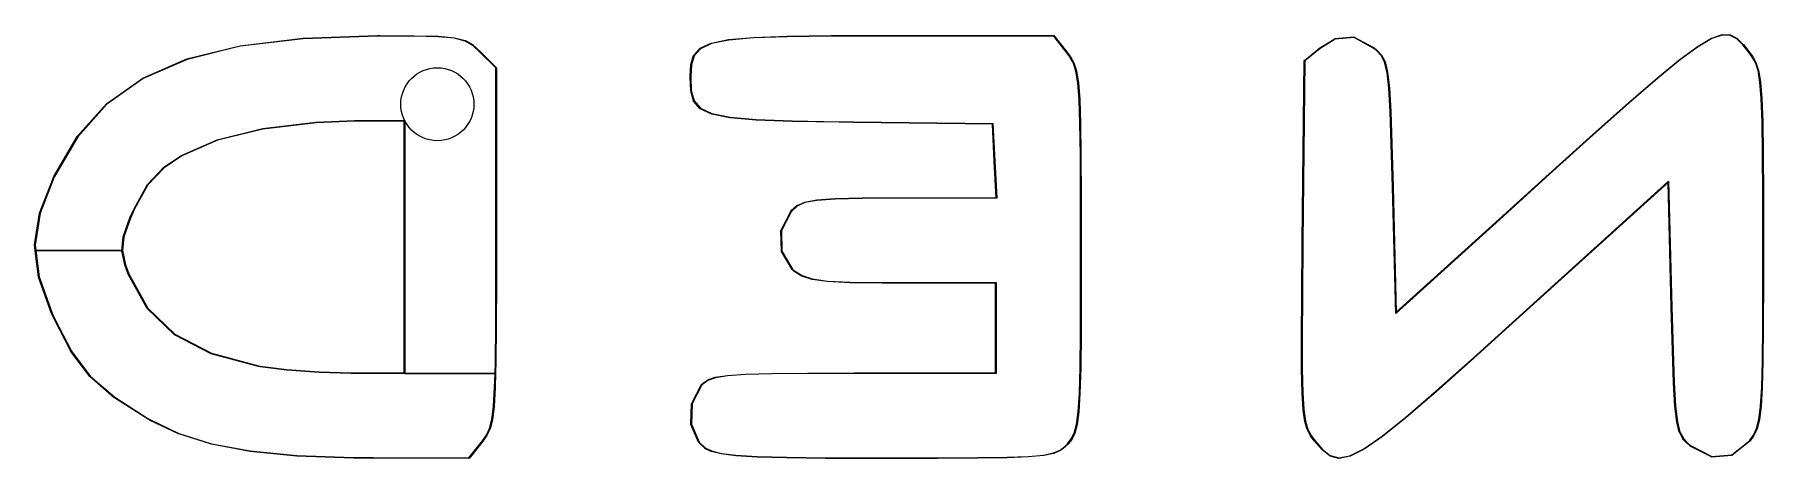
# Model space of a CAD drawing. Extents: x 0 to 360, y 0 to 260.
# Drawn here: x 48.44 to 63.46, y 164.41 to 168.1 of the extents above; entities that cross this region are included whole.
import ezdxf

# ---------------------------------------------------------------- set-up
doc = ezdxf.new("R2010")
doc.units = 0
doc.layers.add('BLACK', color=7, linetype='CONTINUOUS')

msp = doc.modelspace()

# ---------------------------------------------------------------- linework, layer by layer
at = {"layer": 'BLACK', "linetype": 'CONTINUOUS'}
for p, q in [((50.2284, 167.999), (50.777, 168.065)), ((50.7776, 168.06), (50.229, 167.994)), ((50.777, 168.065), (50.7772, 168.065)), ((50.7772, 168.065), (50.7774, 168.065)), ((50.7774, 168.065), (51.4223, 168.087)), ((51.4225, 168.082), (50.7776, 168.06)), ((51.4223, 168.087), (51.4224, 168.087)), ((51.4224, 168.087), (51.4224, 168.087)), ((51.4224, 168.087), (51.4403, 168.087)), ((51.4403, 168.082), (51.4225, 168.082)), ((51.4403, 168.087), (51.4403, 168.087)), ((51.4403, 168.087), (51.4403, 168.087)), ((51.4403, 168.087), (51.7404, 168.086)), ((51.7404, 168.081), (51.4403, 168.082)), ((51.7404, 168.086), (51.7405, 168.086)), ((51.9501, 168.076), (51.7404, 168.081)), ((51.7405, 168.086), (51.7405, 168.086)), ((51.7405, 168.086), (51.9502, 168.081)), ((52.0906, 168.063), (51.9501, 168.076)), ((51.9502, 168.081), (51.9504, 168.081)), ((51.9504, 168.081), (51.9505, 168.081)), ((51.9505, 168.081), (52.0911, 168.068)), ((52.1835, 168.039), (52.0906, 168.063)), ((52.0911, 168.068), (52.0915, 168.068)), ((52.0915, 168.068), (52.0919, 168.068)), ((52.0919, 168.068), (52.1847, 168.044)), ((54.4723, 168.052), (54.6875, 168.071)), ((54.6879, 168.066), (54.4727, 168.047)), ((54.6875, 168.071), (54.6876, 168.071)), ((54.6876, 168.071), (54.6877, 168.071)), ((54.6877, 168.071), (54.9803, 168.082)), ((54.9805, 168.077), (54.6879, 168.066)), ((54.9803, 168.082), (54.9804, 168.082)), ((54.9804, 168.082), (55.3622, 168.087)), ((54.9804, 168.082), (54.9804, 168.082)), ((55.3623, 168.082), (54.9805, 168.077)), ((55.3622, 168.087), (55.3623, 168.087)), ((55.3623, 168.087), (55.8451, 168.088)), ((55.3623, 168.087), (55.3623, 168.087)), ((55.8451, 168.083), (55.3623, 168.082)), ((55.8451, 168.088), (55.8451, 168.088)), ((55.8451, 168.088), (55.8451, 168.088)), ((55.8451, 168.088), (57.296, 168.088)), ((57.296, 168.083), (55.8451, 168.083)), ((57.296, 168.088), (57.2963, 168.088)), ((57.413, 167.934), (57.296, 168.083)), ((57.2963, 168.088), (57.2966, 168.088)), ((57.2966, 168.088), (57.298, 168.087)), ((57.298, 168.087), (57.2996, 168.086)), ((57.2996, 168.086), (57.2997, 168.086)), ((57.2997, 168.086), (57.3, 168.086)), ((57.3, 168.086), (57.4169, 167.937)), ((59.6079, 167.979), (59.7383, 168.06)), ((59.7383, 168.06), (59.7394, 168.06)), ((59.7394, 168.06), (59.7405, 168.061)), ((59.7405, 168.061), (59.9048, 168.075)), ((59.9052, 168.07), (59.7409, 168.056)), ((59.9048, 168.075), (59.9062, 168.074)), ((60.0779, 167.975), (59.9052, 168.07)), ((59.9062, 168.074), (59.9076, 168.074)), ((59.9076, 168.074), (60.0803, 167.979)), ((62.8942, 167.996), (63.012, 168.065)), ((63.0146, 168.061), (62.8967, 167.992)), ((63.012, 168.065), (63.0126, 168.065)), ((63.0126, 168.065), (63.013, 168.065)), ((63.013, 168.065), (63.1025, 168.096)), ((63.1041, 168.091), (63.0146, 168.061)), ((63.1025, 168.096), (63.1035, 168.096)), ((63.1035, 168.096), (63.1043, 168.096)), ((63.1735, 168.089), (63.1041, 168.091)), ((63.1043, 168.096), (63.1737, 168.094)), ((63.2305, 168.058), (63.1735, 168.089)), ((63.1737, 168.094), (63.1747, 168.093)), ((63.1747, 168.093), (63.1758, 168.093)), ((63.1758, 168.093), (63.2329, 168.062)), ((63.2329, 168.062), (63.2334, 168.062)), ((63.2334, 168.062), (63.2341, 168.061)), ((63.2341, 168.061), (63.2868, 168.008)), ((49.7667, 167.884), (50.2278, 167.999)), ((50.229, 167.994), (49.7679, 167.879)), ((50.2278, 167.999), (50.2282, 167.998)), ((50.2282, 167.998), (50.2284, 167.999)), ((52.25, 168), (52.1835, 168.039)), ((52.1847, 168.044), (52.1853, 168.043)), ((52.1853, 168.043), (52.186, 168.043)), ((52.186, 168.043), (52.2525, 168.005)), ((52.3115, 167.944), (52.25, 168)), ((52.2525, 168.005), (52.2528, 168.004)), ((52.2528, 168.004), (52.2533, 168.004)), ((52.2533, 168.004), (52.3148, 167.948)), ((52.45, 167.806), (52.3115, 167.944)), ((52.3148, 167.948), (52.3149, 167.948)), ((52.3149, 167.948), (52.315, 167.948)), ((52.315, 167.948), (52.4535, 167.809)), ((54.1443, 167.835), (54.1683, 167.914)), ((54.1731, 167.912), (54.1491, 167.833)), ((54.1683, 167.914), (54.169, 167.915)), ((54.169, 167.915), (54.1694, 167.916)), ((54.1694, 167.916), (54.2234, 167.976)), ((54.2272, 167.973), (54.1731, 167.912)), ((54.2234, 167.976), (54.2244, 167.976)), ((54.2244, 167.976), (54.2251, 167.977)), ((54.2251, 167.977), (54.321, 168.021)), ((54.3231, 168.017), (54.2272, 167.973)), ((54.321, 168.021), (54.3216, 168.021)), ((54.3216, 168.021), (54.3221, 168.022)), ((54.3221, 168.022), (54.4717, 168.052)), ((54.4727, 168.047), (54.3231, 168.017)), ((54.4717, 168.052), (54.472, 168.052)), ((54.472, 168.052), (54.4723, 168.052)), ((57.4378, 167.901), (57.413, 167.934)), ((57.4169, 167.937), (57.417, 167.937)), ((57.417, 167.937), (57.417, 167.937)), ((57.417, 167.937), (57.4418, 167.903)), ((59.4742, 167.871), (59.6074, 167.979)), ((59.6106, 167.975), (59.4773, 167.867)), ((59.6074, 167.979), (59.6078, 167.979)), ((59.6078, 167.979), (59.6079, 167.979)), ((59.7409, 168.056), (59.6106, 167.975)), ((60.0994, 167.957), (60.0779, 167.975)), ((60.0803, 167.979), (60.0806, 167.979)), ((60.0806, 167.979), (60.0811, 167.979)), ((60.0811, 167.979), (60.1026, 167.961)), ((60.1401, 167.914), (60.0994, 167.957)), ((60.1026, 167.961), (60.1028, 167.961)), ((60.1028, 167.961), (60.103, 167.96)), ((60.103, 167.96), (60.1437, 167.918)), ((60.1702, 167.856), (60.1401, 167.914)), ((60.1437, 167.918), (60.144, 167.917)), ((60.144, 167.917), (60.1445, 167.917)), ((60.1445, 167.917), (60.1747, 167.859)), ((62.7397, 167.883), (62.8938, 167.996)), ((62.8967, 167.992), (62.7427, 167.879)), ((62.8938, 167.996), (62.894, 167.996)), ((62.894, 167.996), (62.8942, 167.996)), ((63.2832, 168.005), (63.2305, 168.058)), ((63.3397, 167.934), (63.2832, 168.005)), ((63.2868, 168.008), (63.2869, 168.008)), ((63.2869, 168.008), (63.2872, 168.008)), ((63.2872, 168.008), (63.3436, 167.937)), ((63.3619, 167.904), (63.3397, 167.934)), ((63.3436, 167.937), (63.3436, 167.937)), ((63.3436, 167.937), (63.3437, 167.937)), ((63.3437, 167.937), (63.366, 167.907)), ((49.383, 167.717), (49.7659, 167.884)), ((49.7679, 167.879), (49.385, 167.713)), ((49.7659, 167.884), (49.7663, 167.884)), ((49.7663, 167.884), (49.7667, 167.884)), ((52.45, 166.258), (52.45, 167.806)), ((52.4535, 167.809), (52.4535, 167.809)), ((52.4535, 167.809), (52.4535, 167.809)), ((52.4535, 167.809), (52.455, 167.806)), ((52.455, 167.806), (52.455, 167.806)), ((52.455, 167.806), (52.455, 166.258)), ((54.1384, 167.733), (54.1441, 167.834)), ((54.1491, 167.833), (54.1434, 167.733)), ((54.1441, 167.834), (54.1444, 167.834)), ((54.1444, 167.834), (54.1443, 167.835)), ((57.467, 167.848), (57.4378, 167.901)), ((57.4418, 167.903), (57.4419, 167.903)), ((57.4419, 167.903), (57.4421, 167.903)), ((57.4421, 167.903), (57.4714, 167.85)), ((57.4893, 167.777), (57.467, 167.848)), ((57.4714, 167.85), (57.4714, 167.85)), ((57.4714, 167.85), (57.4717, 167.849)), ((57.4717, 167.849), (57.4941, 167.779)), ((57.5056, 167.676), (57.4893, 167.777)), ((57.4941, 167.779), (57.494, 167.778)), ((57.494, 167.778), (57.4942, 167.778)), ((57.4942, 167.778), (57.5105, 167.676)), ((59.4558, 166.292), (59.4723, 167.867)), ((59.4773, 167.867), (59.4608, 166.292)), ((59.4723, 167.867), (59.4724, 167.867)), ((59.4724, 167.868), (59.4732, 167.869)), ((59.4724, 167.867), (59.4724, 167.868)), ((59.4732, 167.869), (59.4738, 167.871)), ((59.4738, 167.871), (59.4741, 167.871)), ((59.4741, 167.871), (59.4742, 167.871)), ((60.192, 167.767), (60.1702, 167.856)), ((60.1747, 167.859), (60.1747, 167.858)), ((60.1747, 167.858), (60.1751, 167.858)), ((60.1751, 167.858), (60.1969, 167.768)), ((60.2077, 167.629), (60.192, 167.767)), ((60.1969, 167.768), (60.1968, 167.768)), ((60.1968, 167.768), (60.197, 167.767)), ((60.197, 167.767), (60.2126, 167.63)), ((62.5412, 167.72), (62.7395, 167.882)), ((62.7427, 167.879), (62.5444, 167.716)), ((62.7395, 167.882), (62.7396, 167.883)), ((62.7396, 167.883), (62.7397, 167.883)), ((63.3919, 167.852), (63.3619, 167.904)), ((63.366, 167.907), (63.366, 167.907)), ((63.366, 167.907), (63.3663, 167.907)), ((63.3663, 167.907), (63.3963, 167.854)), ((63.4148, 167.783), (63.3919, 167.852)), ((63.3963, 167.854), (63.3963, 167.854)), ((63.3963, 167.854), (63.3967, 167.853)), ((63.3967, 167.853), (63.4196, 167.784)), ((63.4316, 167.683), (63.4148, 167.783)), ((63.4196, 167.784), (63.4196, 167.784)), ((63.4196, 167.784), (63.4198, 167.783)), ((63.4198, 167.783), (63.4365, 167.684)), ((49.0685, 167.494), (49.3821, 167.717)), ((49.385, 167.713), (49.0714, 167.49)), ((49.3821, 167.717), (49.3826, 167.717)), ((49.3826, 167.717), (49.383, 167.717)), ((54.1383, 167.721), (54.1384, 167.733)), ((54.1433, 167.608), (54.1383, 167.721)), ((54.1383, 167.721), (54.1384, 167.721)), ((54.1384, 167.721), (54.1383, 167.721)), ((54.1384, 167.733), (54.1384, 167.733)), ((54.1384, 167.733), (54.1384, 167.733)), ((54.1434, 167.733), (54.1433, 167.721)), ((54.1433, 167.721), (54.1483, 167.608)), ((57.5169, 167.529), (57.5056, 167.676)), ((57.5105, 167.676), (57.5105, 167.676)), ((57.5105, 167.676), (57.5106, 167.676)), ((57.5106, 167.676), (57.5219, 167.53)), ((60.2193, 167.428), (60.2077, 167.629)), ((60.2126, 167.63), (60.2126, 167.63)), ((60.2126, 167.63), (60.2127, 167.63)), ((60.2127, 167.63), (60.2243, 167.428)), ((62.2906, 167.503), (62.5411, 167.72)), ((62.5444, 167.716), (62.2939, 167.499)), ((62.5411, 167.72), (62.5412, 167.72)), ((62.5412, 167.72), (62.5412, 167.72)), ((63.4432, 167.539), (63.4316, 167.683)), ((63.4365, 167.684), (63.4365, 167.684)), ((63.4365, 167.684), (63.4366, 167.683)), ((63.4366, 167.683), (63.4481, 167.54)), ((48.8142, 167.21), (49.0676, 167.493)), ((49.0714, 167.49), (48.8179, 167.207)), ((49.0676, 167.493), (49.0682, 167.493)), ((49.0682, 167.493), (49.0685, 167.494)), ((54.1436, 167.607), (54.1433, 167.608)), ((54.1672, 167.519), (54.1435, 167.607)), ((54.1435, 167.607), (54.1436, 167.607)), ((54.1483, 167.608), (54.172, 167.52)), ((54.1679, 167.518), (54.1672, 167.519)), ((54.1682, 167.517), (54.1679, 167.518)), ((54.2235, 167.452), (54.1682, 167.517)), ((54.172, 167.52), (54.2273, 167.455)), ((57.524, 167.324), (57.5169, 167.529)), ((57.5219, 167.53), (57.5218, 167.529)), ((57.5218, 167.529), (57.5219, 167.529)), ((57.5219, 167.529), (57.529, 167.324)), ((61.9799, 167.226), (62.2906, 167.503)), ((62.2939, 167.499), (61.9832, 167.223)), ((62.2906, 167.503), (62.2906, 167.503)), ((62.2906, 167.503), (62.2906, 167.503)), ((63.4505, 167.338), (63.4432, 167.539)), ((63.4481, 167.54), (63.4481, 167.54)), ((63.4481, 167.54), (63.4482, 167.54)), ((63.4482, 167.54), (63.4555, 167.338)), ((50.4257, 167.278), (50.8877, 167.334)), ((50.8881, 167.329), (50.4267, 167.273)), ((50.8877, 167.334), (51.2223, 167.347)), ((51.2224, 167.342), (50.8881, 167.329)), ((51.2223, 167.347), (51.6598, 167.349)), ((51.6548, 167.344), (51.2224, 167.342)), ((51.6548, 165.153), (51.6548, 167.344)), ((51.6598, 167.349), (51.6598, 165.148)), ((54.2245, 167.451), (54.2235, 167.452)), ((54.2252, 167.451), (54.2245, 167.451)), ((54.3251, 167.404), (54.2252, 167.451)), ((54.2273, 167.455), (54.3273, 167.408)), ((54.3258, 167.404), (54.3251, 167.404)), ((54.3263, 167.404), (54.3258, 167.404)), ((54.4838, 167.372), (54.3263, 167.404)), ((54.3273, 167.408), (54.4848, 167.377)), ((54.4841, 167.372), (54.4838, 167.372)), ((54.4843, 167.372), (54.4841, 167.372)), ((54.7124, 167.352), (54.4843, 167.372)), ((54.4848, 167.377), (54.7128, 167.357)), ((54.7125, 167.352), (54.7124, 167.352)), ((54.7126, 167.352), (54.7125, 167.352)), ((55.0242, 167.34), (54.7126, 167.352)), ((54.7128, 167.357), (55.0244, 167.345)), ((55.0243, 167.34), (55.0242, 167.34)), ((55.4324, 167.333), (55.0243, 167.34)), ((55.0243, 167.34), (55.0243, 167.34)), ((55.0244, 167.345), (55.4325, 167.338)), ((55.4325, 167.333), (55.4324, 167.333)), ((55.4325, 167.338), (55.5576, 167.336)), ((55.5575, 167.331), (55.4325, 167.333)), ((55.4325, 167.333), (55.4325, 167.333)), ((55.5576, 167.331), (55.5575, 167.331)), ((55.5576, 167.336), (56.768, 167.321)), ((56.7633, 167.316), (55.5576, 167.331)), ((56.7799, 166.996), (56.7633, 167.316)), ((56.768, 167.321), (56.7849, 166.996)), ((57.528, 167.047), (57.524, 167.324)), ((57.529, 167.324), (57.529, 167.324)), ((57.529, 167.324), (57.529, 167.324)), ((57.529, 167.324), (57.533, 167.047)), ((60.2291, 167.146), (60.2193, 167.428)), ((60.2243, 167.428), (60.2243, 167.428)), ((60.2243, 167.428), (60.2243, 167.428)), ((60.2243, 167.428), (60.2341, 167.146)), ((63.4546, 167.065), (63.4505, 167.338)), ((63.4555, 167.338), (63.4555, 167.338)), ((63.4555, 167.338), (63.4555, 167.338)), ((63.4555, 167.338), (63.4596, 167.065)), ((48.6114, 166.862), (48.8136, 167.209)), ((48.8179, 167.207), (48.6157, 166.86)), ((48.8136, 167.209), (48.814, 167.21)), ((48.814, 167.21), (48.8142, 167.21)), ((49.7193, 167.045), (50.0292, 167.18)), ((50.0308, 167.176), (49.7217, 167.041)), ((50.0292, 167.18), (50.4257, 167.278)), ((50.4267, 167.273), (50.0308, 167.176)), ((61.601, 166.884), (61.9799, 167.226)), ((61.9832, 167.223), (61.6044, 166.881)), ((61.9799, 167.226), (61.9799, 167.226)), ((61.9799, 167.226), (61.9799, 167.226)), ((49.5646, 166.942), (49.7193, 167.045)), ((49.7217, 167.041), (49.5678, 166.938)), ((57.5296, 166.685), (57.528, 167.047)), ((57.533, 167.047), (57.5329, 167.047)), ((57.5329, 167.047), (57.533, 167.047)), ((57.533, 167.047), (57.5346, 166.685)), ((60.2393, 166.768), (60.2291, 167.146)), ((60.2341, 167.146), (60.2341, 167.146)), ((60.2341, 167.146), (60.2341, 167.146)), ((60.2341, 167.146), (60.2443, 166.768)), ((63.4563, 166.706), (63.4546, 167.065)), ((63.4596, 167.065), (63.4596, 167.065)), ((63.4596, 167.065), (63.4596, 167.065)), ((63.4596, 167.065), (63.4613, 166.706)), ((48.6072, 166.853), (48.6112, 166.862)), ((48.6112, 166.862), (48.6113, 166.862)), ((48.6113, 166.862), (48.6114, 166.862)), ((48.6157, 166.86), (48.6117, 166.851)), ((49.424, 166.793), (49.5646, 166.942)), ((49.5678, 166.938), (49.4281, 166.79)), ((56.7966, 166.677), (56.7799, 166.996)), ((56.7849, 166.996), (56.8019, 166.672)), ((61.1673, 166.491), (61.601, 166.884)), ((61.6044, 166.881), (61.1707, 166.488)), ((61.601, 166.884), (61.601, 166.884)), ((61.601, 166.884), (61.601, 166.884)), ((48.4863, 166.542), (48.607, 166.853)), ((48.6117, 166.851), (48.491, 166.541)), ((48.607, 166.853), (48.6072, 166.853)), ((48.6072, 166.853), (48.6072, 166.853)), ((49.3073, 166.581), (49.424, 166.793)), ((49.4281, 166.79), (49.3118, 166.579)), ((60.2676, 165.669), (60.2393, 166.768)), ((60.2443, 166.768), (60.2443, 166.768)), ((60.2443, 166.768), (60.2443, 166.768)), ((60.2443, 166.768), (60.2723, 165.68)), ((61.3118, 165.618), (62.6382, 166.821)), ((62.6335, 166.81), (61.3151, 165.614)), ((62.6614, 165.725), (62.6335, 166.81)), ((62.6382, 166.821), (62.6664, 165.725)), ((49.2717, 166.501), (49.3073, 166.581)), ((49.3118, 166.579), (49.2763, 166.499)), ((54.9278, 166.395), (55.0155, 166.563)), ((55.0199, 166.561), (54.9322, 166.392)), ((55.0155, 166.563), (55.016, 166.563)), ((55.016, 166.563), (55.0162, 166.564)), ((55.0162, 166.564), (55.0165, 166.564)), ((55.0165, 166.564), (55.0168, 166.564)), ((55.0168, 166.564), (55.0169, 166.565)), ((55.0169, 166.565), (55.0652, 166.608)), ((55.0202, 166.561), (55.0199, 166.561)), ((55.0686, 166.604), (55.0202, 166.561)), ((55.0652, 166.608), (55.066, 166.608)), ((55.066, 166.608), (55.0665, 166.609)), ((55.0665, 166.609), (55.133, 166.639)), ((55.135, 166.634), (55.0686, 166.604)), ((55.133, 166.639), (55.1336, 166.639)), ((55.1336, 166.639), (55.1341, 166.639)), ((55.1341, 166.639), (55.2377, 166.659)), ((55.2386, 166.654), (55.135, 166.634)), ((55.2377, 166.659), (55.238, 166.659)), ((55.238, 166.659), (55.2382, 166.659)), ((55.2382, 166.659), (55.3978, 166.67)), ((55.3981, 166.665), (55.2386, 166.654)), ((55.3978, 166.67), (55.3979, 166.67)), ((55.3979, 166.67), (55.398, 166.67)), ((55.398, 166.67), (55.6326, 166.675)), ((55.6327, 166.67), (55.3981, 166.665)), ((55.6326, 166.675), (55.9611, 166.677)), ((55.6326, 166.675), (55.6326, 166.675)), ((55.6326, 166.675), (55.6326, 166.675)), ((55.9611, 166.672), (55.6327, 166.67)), ((55.9611, 166.677), (55.9611, 166.677)), ((55.9611, 166.677), (55.9611, 166.677)), ((55.9611, 166.677), (56.7966, 166.677)), ((56.8019, 166.672), (55.9611, 166.672)), ((57.53, 166.223), (57.5296, 166.685)), ((57.5346, 166.685), (57.5346, 166.685)), ((57.5346, 166.685), (57.5346, 166.685)), ((57.5346, 166.685), (57.535, 166.223)), ((63.4567, 166.248), (63.4563, 166.706)), ((63.4613, 166.706), (63.4613, 166.706)), ((63.4613, 166.706), (63.4613, 166.706)), ((63.4613, 166.706), (63.4617, 166.248)), ((48.443, 166.266), (48.4861, 166.541)), ((48.491, 166.541), (48.448, 166.265)), ((48.4861, 166.541), (48.4863, 166.542)), ((48.4863, 166.542), (48.4863, 166.542)), ((49.2125, 166.338), (49.2717, 166.501)), ((49.2763, 166.499), (49.2175, 166.337)), ((61.1707, 166.488), (60.2676, 165.669)), ((60.2723, 165.68), (61.1673, 166.491)), ((61.1673, 166.491), (61.1673, 166.491)), ((48.443, 166.265), (48.4432, 166.266)), ((48.4432, 166.266), (48.443, 166.266)), ((48.4491, 166.217), (48.443, 166.265)), ((48.448, 166.265), (48.4828, 165.989)), ((49.2004, 166.216), (49.2125, 166.338)), ((49.2175, 166.337), (49.2055, 166.217)), ((52.4499, 165.95), (52.45, 166.258)), ((52.455, 166.258), (52.4549, 165.95)), ((54.9272, 166.392), (54.9277, 166.394)), ((54.9304, 166.211), (54.9272, 166.392)), ((54.9277, 166.394), (54.9278, 166.395)), ((54.9322, 166.392), (54.9354, 166.211)), ((59.4512, 165.829), (59.4558, 166.292)), ((59.4558, 166.292), (59.4558, 166.292)), ((59.4558, 166.292), (59.4558, 166.292)), ((59.4608, 166.292), (59.4562, 165.829)), ((48.4492, 166.216), (48.4491, 166.217)), ((48.4491, 166.217), (49.2055, 166.217)), ((49.2055, 166.217), (48.4491, 166.217)), ((48.4779, 165.988), (48.4492, 166.216)), ((49.2285, 166.093), (49.2004, 166.216)), ((49.2055, 166.217), (49.2333, 166.094)), ((54.9309, 166.209), (54.9304, 166.211)), ((54.9311, 166.208), (54.9309, 166.209)), ((55.0231, 166.053), (54.9311, 166.208)), ((54.9354, 166.211), (55.0274, 166.056)), ((57.5299, 165.893), (57.53, 166.223)), ((57.535, 166.223), (57.5349, 165.893)), ((57.535, 166.223), (57.535, 166.223)), ((57.535, 166.223), (57.535, 166.223)), ((63.4566, 165.956), (63.4567, 166.248)), ((63.4617, 166.248), (63.4616, 165.956)), ((63.4617, 166.248), (63.4617, 166.248)), ((63.4617, 166.248), (63.4617, 166.248)), ((48.4782, 165.987), (48.4779, 165.988)), ((48.591, 165.671), (48.4781, 165.987)), ((48.4781, 165.987), (48.4782, 165.987)), ((48.4828, 165.989), (48.5957, 165.673)), ((49.2571, 166.013), (49.2285, 166.093)), ((49.2333, 166.094), (49.2617, 166.015)), ((49.4217, 165.714), (49.2571, 166.013)), ((49.2617, 166.015), (49.4258, 165.717)), ((55.0238, 166.053), (55.0231, 166.053)), ((55.0241, 166.052), (55.0238, 166.053)), ((55.0424, 166.036), (55.0241, 166.052)), ((55.0274, 166.056), (55.0456, 166.04)), ((55.0427, 166.036), (55.0424, 166.036)), ((55.043, 166.036), (55.0427, 166.036)), ((55.1076, 165.995), (55.043, 166.036)), ((55.0456, 166.04), (55.1103, 165.999)), ((55.1083, 165.995), (55.1076, 165.995)), ((55.1088, 165.994), (55.1083, 165.995)), ((55.1973, 165.966), (55.1088, 165.994)), ((55.1103, 165.999), (55.1989, 165.97)), ((55.1978, 165.966), (55.1973, 165.966)), ((55.1982, 165.965), (55.1978, 165.966)), ((55.3305, 165.947), (55.1982, 165.965)), ((55.1989, 165.97), (55.3311, 165.952)), ((52.4487, 165.556), (52.4499, 165.95)), ((52.4549, 165.95), (52.4537, 165.556)), ((52.4549, 165.95), (52.4549, 165.95)), ((52.4549, 165.95), (52.4549, 165.95)), ((55.3307, 165.947), (55.3305, 165.947)), ((55.3309, 165.947), (55.3307, 165.947)), ((55.5266, 165.937), (55.3309, 165.947)), ((55.3311, 165.952), (55.5268, 165.942)), ((55.5267, 165.937), (55.5266, 165.937)), ((55.5268, 165.937), (55.5267, 165.937)), ((55.5268, 165.942), (55.8057, 165.938)), ((55.8056, 165.933), (55.5268, 165.937)), ((55.8057, 165.933), (55.8056, 165.933)), ((55.8056, 165.933), (55.8056, 165.933)), ((55.8057, 165.938), (55.984, 165.938)), ((55.984, 165.933), (55.8057, 165.933)), ((55.984, 165.938), (56.7962, 165.938)), ((56.7912, 165.933), (55.984, 165.933)), ((55.984, 165.933), (55.984, 165.933)), ((55.984, 165.933), (55.984, 165.933)), ((56.7912, 165.153), (56.7912, 165.933)), ((56.7962, 165.938), (56.7962, 165.148)), ((57.5287, 165.502), (57.5299, 165.893)), ((57.5349, 165.893), (57.5337, 165.502)), ((57.5349, 165.893), (57.5349, 165.893)), ((57.5349, 165.893), (57.5349, 165.893)), ((59.4488, 165.465), (59.4512, 165.829)), ((59.4512, 165.829), (59.4512, 165.829)), ((59.4512, 165.829), (59.4512, 165.829)), ((59.4562, 165.829), (59.4538, 165.465)), ((63.4555, 165.56), (63.4566, 165.956)), ((63.4616, 165.956), (63.4605, 165.56)), ((63.4616, 165.956), (63.4616, 165.956)), ((63.4616, 165.956), (63.4616, 165.956)), ((48.5912, 165.671), (48.591, 165.671)), ((48.6126, 165.623), (48.5912, 165.671)), ((48.5912, 165.671), (48.5912, 165.671)), ((48.5957, 165.673), (48.6171, 165.625)), ((49.6584, 165.485), (49.4217, 165.714)), ((49.4258, 165.717), (49.6614, 165.489)), ((62.6717, 165.347), (62.6614, 165.725)), ((62.6614, 165.725), (62.6614, 165.725)), ((62.6614, 165.725), (62.6614, 165.725)), ((62.6664, 165.725), (62.6767, 165.347)), ((48.6127, 165.622), (48.6126, 165.623)), ((48.7587, 165.341), (48.6127, 165.622)), ((48.6127, 165.622), (48.6127, 165.622)), ((48.6171, 165.625), (48.7631, 165.343)), ((52.4457, 165.253), (52.4487, 165.556)), ((52.4537, 165.556), (52.4507, 165.253)), ((52.4537, 165.556), (52.4537, 165.556)), ((52.4537, 165.556), (52.4537, 165.556)), ((60.9426, 165.284), (61.3118, 165.618)), ((61.3151, 165.614), (60.946, 165.28)), ((61.3151, 165.614), (61.3151, 165.614)), ((61.3151, 165.614), (61.3151, 165.614)), ((63.4524, 165.255), (63.4555, 165.56)), ((63.4605, 165.56), (63.4574, 165.255)), ((63.4605, 165.56), (63.4605, 165.56)), ((63.4605, 165.56), (63.4605, 165.56)), ((49.9773, 165.319), (49.6584, 165.485)), ((49.6614, 165.489), (49.9791, 165.324)), ((57.5256, 165.201), (57.5287, 165.502)), ((57.5337, 165.502), (57.5306, 165.2)), ((57.5337, 165.502), (57.5337, 165.502)), ((57.5337, 165.502), (57.5337, 165.502)), ((59.4496, 165.187), (59.4488, 165.465)), ((59.4488, 165.465), (59.4488, 165.465)), ((59.4488, 165.465), (59.4488, 165.465)), ((59.4538, 165.465), (59.4546, 165.187)), ((48.759, 165.341), (48.7587, 165.341)), ((48.7591, 165.34), (48.759, 165.341)), ((48.9232, 165.123), (48.7591, 165.34)), ((48.7631, 165.343), (48.9272, 165.126)), ((50.3883, 165.209), (49.9773, 165.319)), ((49.9791, 165.324), (50.3894, 165.214)), ((50.4023, 165.207), (50.3883, 165.209)), ((50.3894, 165.214), (50.403, 165.211)), ((50.6337, 165.177), (50.4023, 165.207)), ((50.403, 165.211), (50.6342, 165.182)), ((52.4429, 165.148), (52.4457, 165.253)), ((52.4507, 165.253), (52.4479, 165.147)), ((52.4507, 165.253), (52.4506, 165.253)), ((52.4506, 165.253), (52.4507, 165.253)), ((60.6167, 164.993), (60.9426, 165.284)), ((60.9459, 165.28), (60.62, 164.989)), ((60.946, 165.28), (60.9459, 165.28)), ((60.9459, 165.28), (60.9459, 165.28)), ((62.6815, 165.066), (62.6717, 165.347)), ((62.6717, 165.347), (62.6717, 165.347)), ((62.6717, 165.347), (62.6717, 165.347)), ((62.6767, 165.347), (62.6865, 165.066)), ((63.4465, 165.028), (63.4524, 165.255)), ((63.4574, 165.255), (63.4515, 165.028)), ((63.4574, 165.255), (63.4574, 165.255)), ((63.4574, 165.255), (63.4574, 165.255)), ((48.9237, 165.122), (48.9232, 165.123)), ((48.9239, 165.122), (48.9237, 165.122)), ((49.1357, 164.937), (48.9239, 165.122)), ((48.9272, 165.126), (49.139, 164.941)), ((50.9157, 165.156), (50.6337, 165.177)), ((50.6342, 165.182), (50.9159, 165.161)), ((51.1904, 165.148), (50.9157, 165.156)), ((50.9159, 165.161), (51.1904, 165.153)), ((51.1904, 165.153), (51.6548, 165.153)), ((51.6598, 165.148), (51.1904, 165.148)), ((52.4429, 165.148), (51.6598, 165.148)), ((51.6598, 165.148), (52.4429, 165.148)), ((52.4397, 165.026), (52.4429, 165.148)), ((52.4479, 165.147), (52.4447, 165.026)), ((52.4479, 165.147), (52.4479, 165.147)), ((54.2331, 165.048), (54.2441, 165.059)), ((54.2477, 165.056), (54.2367, 165.044)), ((54.2441, 165.059), (54.2445, 165.059)), ((54.2445, 165.059), (54.2448, 165.06)), ((54.2448, 165.06), (54.2882, 165.091)), ((54.2911, 165.087), (54.2477, 165.056)), ((54.2882, 165.091), (54.2889, 165.091)), ((54.2889, 165.091), (54.2895, 165.092)), ((54.2895, 165.092), (54.3562, 165.115)), ((54.3578, 165.11), (54.2911, 165.087)), ((54.3562, 165.115), (54.3567, 165.115)), ((54.3567, 165.115), (54.3571, 165.115)), ((54.3571, 165.115), (54.462, 165.132)), ((54.4628, 165.127), (54.3578, 165.11)), ((54.462, 165.132), (54.4622, 165.132)), ((54.4622, 165.132), (54.4624, 165.132)), ((54.4624, 165.132), (54.6205, 165.143)), ((54.6208, 165.138), (54.4628, 165.127)), ((54.6205, 165.143), (54.6206, 165.143)), ((54.6206, 165.143), (54.6207, 165.143)), ((54.6207, 165.143), (54.8468, 165.149)), ((54.8469, 165.144), (54.6208, 165.138)), ((54.8468, 165.149), (54.8469, 165.149)), ((54.8469, 165.149), (55.1561, 165.152)), ((54.8469, 165.149), (54.8469, 165.149)), ((55.1561, 165.147), (54.8469, 165.144)), ((55.1561, 165.152), (55.5632, 165.153)), ((55.1561, 165.152), (55.1561, 165.152)), ((55.1561, 165.152), (55.1561, 165.152)), ((55.5632, 165.148), (55.1561, 165.147)), ((55.5632, 165.153), (55.5632, 165.153)), ((55.5632, 165.153), (55.5632, 165.153)), ((55.5632, 165.153), (56.7912, 165.153)), ((56.7962, 165.148), (55.5632, 165.148)), ((57.5196, 164.976), (57.5256, 165.201)), ((57.5306, 165.2), (57.5246, 164.976)), ((57.5306, 165.2), (57.5306, 165.2)), ((57.5306, 165.2), (57.5306, 165.2)), ((59.4542, 164.981), (59.4496, 165.187)), ((59.4496, 165.187), (59.4496, 165.187)), ((59.4496, 165.187), (59.4496, 165.187)), ((59.4546, 165.187), (59.4592, 164.981)), ((62.6932, 164.865), (62.6815, 165.066)), ((62.6815, 165.066), (62.6815, 165.066)), ((62.6815, 165.066), (62.6815, 165.066)), ((62.6865, 165.066), (62.6982, 164.865)), ((49.1361, 164.937), (49.1357, 164.937)), ((49.1363, 164.937), (49.1361, 164.937)), ((49.4254, 164.753), (49.1363, 164.937)), ((49.139, 164.941), (49.428, 164.757)), ((52.4298, 164.862), (52.4397, 165.026)), ((52.4447, 165.026), (52.4348, 164.862)), ((52.4447, 165.026), (52.4446, 165.026)), ((52.4446, 165.026), (52.4447, 165.026)), ((54.1515, 164.889), (54.2323, 165.047)), ((54.2367, 165.044), (54.1559, 164.887)), ((54.2323, 165.047), (54.2329, 165.047)), ((54.2329, 165.047), (54.2331, 165.048)), ((57.5099, 164.815), (57.5196, 164.976)), ((57.5246, 164.976), (57.5149, 164.815)), ((57.5246, 164.976), (57.5246, 164.976)), ((57.5246, 164.976), (57.5246, 164.976)), ((59.4634, 164.834), (59.4542, 164.981)), ((59.4542, 164.981), (59.4542, 164.981)), ((59.4542, 164.981), (59.4542, 164.981)), ((59.4592, 164.981), (59.4684, 164.834)), ((60.3557, 164.768), (60.6167, 164.993)), ((60.62, 164.989), (60.359, 164.764)), ((60.62, 164.989), (60.62, 164.989)), ((60.62, 164.989), (60.62, 164.989)), ((63.4366, 164.863), (63.4465, 165.028)), ((63.4515, 165.027), (63.4416, 164.863)), ((63.4515, 165.028), (63.4514, 165.027)), ((63.4514, 165.027), (63.4515, 165.027)), ((49.428, 164.757), (49.4448, 164.748)), ((52.4152, 164.748), (52.4298, 164.862)), ((52.4348, 164.861), (52.4201, 164.747)), ((52.4348, 164.862), (52.4347, 164.862)), ((52.4347, 164.862), (52.4348, 164.861)), ((54.145, 164.707), (54.1509, 164.887)), ((54.1559, 164.887), (54.15, 164.707)), ((54.1509, 164.887), (54.1514, 164.888)), ((54.1514, 164.888), (54.1515, 164.889)), ((57.4955, 164.704), (57.5099, 164.815)), ((57.5149, 164.814), (57.5004, 164.703)), ((57.5149, 164.815), (57.5148, 164.815)), ((57.5148, 164.815), (57.5149, 164.814)), ((59.4635, 164.833), (59.4634, 164.834)), ((59.4782, 164.731), (59.4635, 164.833)), ((59.4635, 164.833), (59.4635, 164.833)), ((59.4684, 164.834), (59.4832, 164.732)), ((60.1504, 164.604), (60.3557, 164.768)), ((60.3589, 164.764), (60.1535, 164.6)), ((60.359, 164.764), (60.3589, 164.764)), ((60.3589, 164.764), (60.3589, 164.764)), ((62.7089, 164.728), (62.6932, 164.865)), ((62.6932, 164.865), (62.6933, 164.865)), ((62.6933, 164.865), (62.6932, 164.865)), ((62.6982, 164.865), (62.7139, 164.729)), ((63.422, 164.748), (63.4366, 164.863)), ((63.4416, 164.863), (63.427, 164.748)), ((63.4416, 164.863), (63.4416, 164.863)), ((63.4416, 164.863), (63.4416, 164.863)), ((49.4255, 164.753), (49.4254, 164.753)), ((49.4256, 164.753), (49.4255, 164.753)), ((49.4424, 164.743), (49.4256, 164.753)), ((49.4426, 164.743), (49.4424, 164.743)), ((49.4427, 164.743), (49.4426, 164.743)), ((49.6943, 164.622), (49.4427, 164.743)), ((49.4448, 164.748), (49.6965, 164.627)), ((49.6947, 164.622), (49.6943, 164.622)), ((49.695, 164.622), (49.6947, 164.622)), ((49.9794, 164.532), (49.695, 164.622)), ((49.6965, 164.627), (49.9809, 164.537)), ((52.333, 164.563), (52.3677, 164.611)), ((52.3718, 164.609), (52.3371, 164.56)), ((52.3677, 164.611), (52.3948, 164.669)), ((52.3719, 164.609), (52.3718, 164.609)), ((52.3722, 164.609), (52.3719, 164.609)), ((52.3993, 164.666), (52.3722, 164.609)), ((52.3948, 164.669), (52.4152, 164.748)), ((52.3996, 164.667), (52.3993, 164.667)), ((52.3993, 164.667), (52.3993, 164.666)), ((52.42, 164.746), (52.3996, 164.667)), ((52.4201, 164.747), (52.42, 164.747)), ((52.42, 164.747), (52.42, 164.746)), ((54.1454, 164.706), (54.145, 164.707)), ((54.1454, 164.705), (54.1454, 164.706)), ((54.2117, 164.55), (54.1454, 164.705)), ((54.15, 164.707), (54.2163, 164.552)), ((57.4489, 164.579), (57.4754, 164.63)), ((57.4799, 164.627), (57.4533, 164.576)), ((57.4754, 164.63), (57.4955, 164.704)), ((57.4803, 164.628), (57.4799, 164.628)), ((57.4799, 164.628), (57.4799, 164.627)), ((57.5003, 164.703), (57.4803, 164.628)), ((57.5004, 164.703), (57.5003, 164.703)), ((57.5003, 164.703), (57.5003, 164.703)), ((59.4784, 164.731), (59.4782, 164.731)), ((59.4784, 164.73), (59.4784, 164.731)), ((59.4995, 164.66), (59.4784, 164.73)), ((59.4832, 164.732), (59.5043, 164.661)), ((59.4998, 164.659), (59.4995, 164.66)), ((59.528, 164.606), (59.4998, 164.659)), ((59.4998, 164.659), (59.4998, 164.659)), ((59.5043, 164.661), (59.5324, 164.608)), ((59.5283, 164.605), (59.528, 164.606)), ((59.5284, 164.605), (59.5283, 164.605)), ((59.5596, 164.563), (59.5284, 164.605)), ((59.5324, 164.608), (59.5636, 164.566)), ((62.7091, 164.728), (62.7089, 164.728)), ((62.709, 164.727), (62.7091, 164.728)), ((62.731, 164.638), (62.709, 164.727)), ((62.7139, 164.729), (62.7358, 164.639)), ((62.7313, 164.638), (62.731, 164.638)), ((62.7314, 164.637), (62.7313, 164.638)), ((62.7617, 164.579), (62.7314, 164.637)), ((62.7358, 164.639), (62.7661, 164.582)), ((63.3397, 164.563), (63.3745, 164.612)), ((63.3786, 164.609), (63.3438, 164.56)), ((63.3745, 164.612), (63.4016, 164.669)), ((63.3787, 164.609), (63.3786, 164.609)), ((63.379, 164.609), (63.3787, 164.609)), ((63.4061, 164.667), (63.379, 164.609)), ((63.4016, 164.669), (63.422, 164.748)), ((63.4062, 164.667), (63.4061, 164.667)), ((63.4065, 164.668), (63.4062, 164.667)), ((63.4269, 164.747), (63.4065, 164.668)), ((63.427, 164.748), (63.4268, 164.747)), ((63.4268, 164.747), (63.4269, 164.747)), ((49.9797, 164.532), (49.9794, 164.532)), ((49.98, 164.532), (49.9797, 164.532)), ((50.3154, 164.469), (49.98, 164.532)), ((49.9809, 164.537), (50.3164, 164.474)), ((50.3157, 164.469), (50.3154, 164.469)), ((50.3159, 164.469), (50.3157, 164.469)), ((50.7207, 164.43), (50.3159, 164.469)), ((50.3164, 164.474), (50.7212, 164.435)), ((52.216, 164.414), (52.333, 164.563)), ((52.3369, 164.559), (52.22, 164.411)), ((52.337, 164.56), (52.3369, 164.559)), ((52.3371, 164.56), (52.337, 164.56)), ((54.2125, 164.549), (54.2117, 164.55)), ((54.2129, 164.548), (54.2125, 164.549)), ((54.2653, 164.498), (54.2129, 164.548)), ((54.2163, 164.552), (54.2688, 164.502)), ((54.266, 164.498), (54.2653, 164.498)), ((54.2665, 164.497), (54.266, 164.498)), ((54.3211, 164.47), (54.2665, 164.497)), ((54.2688, 164.502), (54.3234, 164.474)), ((54.3217, 164.47), (54.3211, 164.47)), ((54.3221, 164.469), (54.3217, 164.47)), ((54.4067, 164.448), (54.3221, 164.469)), ((54.3234, 164.474), (54.4079, 164.453)), ((57.208, 164.439), (57.2944, 164.457)), ((57.2944, 164.457), (57.3512, 164.482)), ((57.3532, 164.477), (57.2964, 164.452)), ((57.3512, 164.482), (57.3923, 164.514)), ((57.3536, 164.477), (57.3532, 164.477)), ((57.3543, 164.478), (57.3536, 164.477)), ((57.3954, 164.51), (57.3543, 164.478)), ((57.3923, 164.514), (57.4149, 164.537)), ((57.3956, 164.51), (57.3954, 164.51)), ((57.3959, 164.511), (57.3956, 164.51)), ((57.4185, 164.534), (57.3959, 164.511)), ((57.4149, 164.537), (57.4489, 164.579)), ((57.4186, 164.534), (57.4185, 164.534)), ((57.4188, 164.534), (57.4186, 164.534)), ((57.4528, 164.575), (57.4188, 164.534)), ((57.4529, 164.576), (57.4528, 164.575)), ((57.4533, 164.576), (57.4529, 164.576)), ((59.5598, 164.563), (59.5596, 164.563)), ((59.5598, 164.562), (59.5598, 164.563)), ((59.6274, 164.484), (59.5598, 164.562)), ((59.5636, 164.566), (59.6312, 164.487)), ((59.6279, 164.483), (59.6274, 164.484)), ((59.6281, 164.483), (59.6279, 164.483)), ((59.6954, 164.431), (59.6281, 164.483)), ((59.6312, 164.487), (59.6984, 164.435)), ((59.8691, 164.433), (59.9913, 164.494)), ((59.9935, 164.489), (59.8714, 164.428)), ((59.9913, 164.494), (60.1504, 164.604)), ((59.9938, 164.489), (59.9935, 164.489)), ((59.9941, 164.489), (59.9938, 164.489)), ((60.1532, 164.6), (59.9941, 164.489)), ((60.1533, 164.6), (60.1532, 164.6)), ((60.1535, 164.6), (60.1533, 164.6)), ((62.7622, 164.579), (62.7617, 164.579)), ((62.7625, 164.578), (62.7622, 164.579)), ((62.8034, 164.536), (62.7625, 164.578)), ((62.7661, 164.582), (62.807, 164.539)), ((62.8037, 164.535), (62.8034, 164.536)), ((62.8038, 164.535), (62.8037, 164.535)), ((62.8247, 164.518), (62.8038, 164.535)), ((62.807, 164.539), (62.8279, 164.522)), ((62.8253, 164.518), (62.8247, 164.518)), ((62.8256, 164.517), (62.8253, 164.518)), ((63.0105, 164.422), (62.8256, 164.517)), ((62.8279, 164.522), (63.0128, 164.426)), ((63.1875, 164.441), (63.3397, 164.563)), ((63.3428, 164.559), (63.1907, 164.437)), ((63.3432, 164.559), (63.3428, 164.559)), ((63.3438, 164.56), (63.3432, 164.559)), ((50.7209, 164.43), (50.7207, 164.43)), ((50.721, 164.43), (50.7209, 164.43)), ((51.2134, 164.413), (50.721, 164.43)), ((50.7212, 164.435), (51.2136, 164.418)), ((51.2135, 164.413), (51.2134, 164.413)), ((51.3875, 164.412), (51.2135, 164.413)), ((51.2135, 164.413), (51.2135, 164.413)), ((51.2136, 164.418), (51.3876, 164.417)), ((51.3876, 164.412), (51.3875, 164.412)), ((51.3875, 164.412), (51.3875, 164.412)), ((51.3876, 164.417), (52.216, 164.414)), ((52.216, 164.409), (51.3876, 164.412)), ((52.2163, 164.409), (52.216, 164.409)), ((52.2166, 164.409), (52.2163, 164.409)), ((52.218, 164.41), (52.2166, 164.409)), ((52.2196, 164.41), (52.218, 164.41)), ((52.2197, 164.411), (52.2196, 164.41)), ((52.22, 164.411), (52.2197, 164.411)), ((54.407, 164.448), (54.4067, 164.448)), ((54.4073, 164.448), (54.407, 164.448)), ((54.5352, 164.432), (54.4073, 164.448)), ((54.4079, 164.453), (54.5358, 164.437)), ((54.5354, 164.432), (54.5352, 164.432)), ((54.5355, 164.432), (54.5354, 164.432)), ((54.7202, 164.421), (54.5355, 164.432)), ((54.5358, 164.437), (54.7205, 164.426)), ((54.7203, 164.421), (54.7202, 164.421)), ((54.7204, 164.421), (54.7203, 164.421)), ((54.9751, 164.414), (54.7204, 164.421)), ((54.7205, 164.426), (54.9753, 164.419)), ((54.9752, 164.414), (54.9751, 164.414)), ((55.3135, 164.41), (54.9752, 164.414)), ((54.9752, 164.414), (54.9752, 164.414)), ((54.9753, 164.419), (55.3135, 164.415)), ((55.3135, 164.415), (55.7487, 164.414)), ((55.7486, 164.409), (55.3135, 164.41)), ((55.3135, 164.41), (55.3135, 164.41)), ((55.3135, 164.41), (55.3135, 164.41)), ((55.7487, 164.409), (55.7486, 164.409)), ((55.7486, 164.409), (55.7486, 164.409)), ((55.7487, 164.414), (55.847, 164.414)), ((55.847, 164.409), (55.7487, 164.409)), ((55.847, 164.414), (56.2894, 164.414)), ((56.2894, 164.409), (55.847, 164.409)), ((55.847, 164.409), (55.847, 164.409)), ((55.847, 164.409), (55.847, 164.409)), ((56.2894, 164.414), (56.6329, 164.416)), ((56.2895, 164.409), (56.2894, 164.409)), ((56.6329, 164.411), (56.2895, 164.409)), ((56.2895, 164.409), (56.2895, 164.409)), ((56.6329, 164.416), (56.8912, 164.42)), ((56.8913, 164.415), (56.6329, 164.411)), ((56.6329, 164.411), (56.6329, 164.411)), ((56.6329, 164.411), (56.6329, 164.411)), ((56.8912, 164.42), (57.0783, 164.427)), ((56.8914, 164.415), (56.8913, 164.415)), ((56.8913, 164.415), (56.8913, 164.415)), ((57.0785, 164.422), (56.8914, 164.415)), ((57.0783, 164.427), (57.208, 164.439)), ((57.0786, 164.422), (57.0785, 164.422)), ((57.0787, 164.422), (57.0786, 164.422)), ((57.2085, 164.434), (57.0787, 164.422)), ((57.2088, 164.434), (57.2085, 164.434)), ((57.2091, 164.434), (57.2088, 164.434)), ((57.2954, 164.452), (57.2091, 164.434)), ((57.2958, 164.452), (57.2954, 164.452)), ((57.2964, 164.452), (57.2958, 164.452)), ((59.6963, 164.431), (59.6954, 164.431)), ((59.6971, 164.43), (59.6963, 164.431)), ((59.7734, 164.41), (59.6971, 164.43)), ((59.6984, 164.435), (59.7746, 164.415)), ((59.7745, 164.41), (59.7734, 164.41)), ((59.7755, 164.41), (59.7745, 164.41)), ((59.7746, 164.415), (59.8691, 164.433)), ((59.8701, 164.428), (59.7755, 164.41)), ((59.8707, 164.428), (59.8701, 164.428)), ((59.8714, 164.428), (59.8707, 164.428)), ((63.0119, 164.422), (63.0105, 164.422)), ((63.0132, 164.421), (63.0119, 164.422)), ((63.0128, 164.426), (63.1875, 164.441)), ((63.1879, 164.436), (63.0132, 164.421)), ((63.1893, 164.436), (63.1879, 164.436)), ((63.1907, 164.437), (63.1893, 164.436))]:
    msp.add_line(p, q, dxfattribs=at)
at = {"layer": 'WHITE'}
msp.add_circle((51.942, 167.49), 0.3175, dxfattribs=at)

doc.saveas('drawing.dxf')
